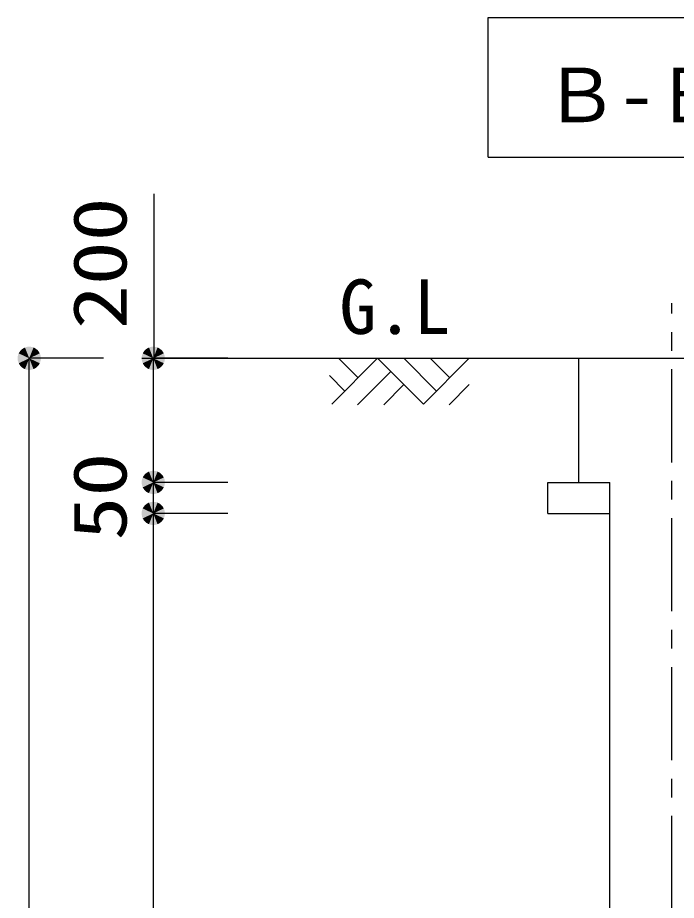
# Model space of a CAD drawing. Units: millimetres, scale not verified. Extents: x -23334 to 8910, y -6308 to 6308.
# Drawn here: x -461 to 601, y -2309 to -886 of the extents above; entities that cross this region are included whole.
import ezdxf
from ezdxf.enums import TextEntityAlignment as Align

# ---------------------------------------------------------------- set-up
doc = ezdxf.new("R2010")
doc.units = ezdxf.units.MM
doc.header["$LTSCALE"] = 30
doc.linetypes.add('CHAIN1', pattern=[8, 5, -1, 1, -1])
for name, color, linetype, lineweight in [('0-1_空気管', 3, 'Continuous', 25), ('0-2_機器', 2, 'Continuous', 25), ('0-E_製作', 5, 'Continuous', 25), ('0-F_08', 2, 'Continuous', 25), ('1-7_00クル-フ-6寸法', 132, 'Continuous', 25)]:
    doc.layers.add(name, color=color, linetype=linetype, lineweight=lineweight)
doc.styles.add('ＭＳ ゴシック', font='')
doc.styles.get('ＭＳ ゴシック').set_extended_font_data('MS Gothic')

msp = doc.modelspace()

# ---------------------------------------------------------------- linework, layer by layer
at = {"layer": '0-1_空気管'}
for p, q in [((119.75, -1435.33), (45.87, -1509.21)), ((88.29, -1466.79), (56.84, -1435.33)), ((193.64, -1509.21), (119.75, -1435.33)), ((214.85, -1488), (162.18, -1435.33)), ((267.52, -1435.33), (193.64, -1509.21)), ((236.06, -1466.79), (204.6, -1435.33)), ((67.08, -1488), (42.07, -1462.98)), ((140.96, -1456.54), (87.18, -1510.33)), ((162.18, -1477.75), (129.6, -1510.33)), ((267.52, -1477.75), (234.95, -1510.33))]:
    msp.add_line(p, q, dxfattribs=at)
at = {"layer": '0-2_機器'}
for p, q in [((444.12, -1635.29), (444.12, -1435.29)), ((394.12, -1685.29), (394.12, -1635.29)), ((394.12, -1635.29), (494.12, -1635.29)), ((394.12, -1685.29), (494.12, -1685.29))]:
    msp.add_line(p, q, dxfattribs=at)
at = {"layer": '0-E_製作', "color": 3}
for p, q in [((297.78, -886.23), (2217.78, -886.23)), ((297.78, -1111.23), (297.78, -886.23)), ((297.78, -1111.23), (2217.78, -1111.23))]:
    msp.add_line(p, q, dxfattribs=at)
at = {"layer": '0-E_製作', "color": 2}
msp.add_line((-260.66, -1435.29), (801.97, -1435.29), dxfattribs=at)
at = {"layer": '0-F_08', "linetype": 'CHAIN1'}
msp.add_line((594.12, -3763), (594.12, -1346.24), dxfattribs=at)
at = {"layer": '0-F_08'}
msp.add_line((494.12, -3315.29), (494.12, -1635.29), dxfattribs=at)
at = {"layer": '1-7_00クル-フ-6寸法', "color": 4}
for p, q in [((-240.59, -1436.79), (-240.59, -1170.37)), ((-322.09, -1435.29), (-442.09, -1435.29)), ((-442.09, -3665.29), (-442.09, -1435.29)), ((-122.09, -1435.29), (-242.09, -1435.29)), ((-242.09, -1435.29), (-242.09, -1635.29)), ((-122.09, -1635.29), (-242.09, -1635.29)), ((-122.09, -1635.29), (-242.09, -1635.29)), ((-242.09, -1635.29), (-242.09, -1685.29)), ((-122.09, -1685.29), (-242.09, -1685.29)), ((-122.09, -1685.29), (-242.09, -1685.29)), ((-242.09, -1685.29), (-242.09, -3315.29))]:
    msp.add_line(p, q, dxfattribs=at)
at = {"layer": '1-7_00クル-フ-6寸法'}
for points in [[(-442.09, -1435.29), (-456.53, -1423.34), (-454.92, -1421.63)], [(-442.09, -1435.29), (-454.92, -1421.63), (-453.11, -1420.12)], [(-442.09, -1435.29), (-453.11, -1420.12), (-451.12, -1418.86)], [(-442.09, -1435.29), (-451.12, -1418.86), (-448.99, -1417.86)], [(-442.09, -1435.29), (-448.99, -1417.86), (-446.75, -1417.13)], [(-442.09, -1435.29), (-446.75, -1417.13), (-444.44, -1416.69)], [(-442.09, -1435.29), (-444.44, -1416.69), (-442.09, -1416.54)], [(-442.09, -1435.29), (-442.09, -1416.54), (-439.74, -1416.69)], [(-442.09, -1435.29), (-439.74, -1416.69), (-437.42, -1417.13)], [(-442.09, -1435.29), (-437.42, -1417.13), (-435.18, -1417.86)], [(-442.09, -1435.29), (-435.18, -1417.86), (-433.05, -1418.86)], [(-442.09, -1435.29), (-433.05, -1418.86), (-431.06, -1420.12)], [(-442.09, -1435.29), (-431.06, -1420.12), (-429.25, -1421.63)], [(-442.09, -1435.29), (-429.25, -1421.63), (-427.64, -1423.34)], [(-242.09, -1435.29), (-256.53, -1423.34), (-254.92, -1421.63)], [(-242.09, -1435.29), (-254.92, -1421.63), (-253.11, -1420.12)], [(-242.09, -1435.29), (-253.11, -1420.12), (-251.12, -1418.86)], [(-242.09, -1435.29), (-251.12, -1418.86), (-248.99, -1417.86)], [(-242.09, -1435.29), (-248.99, -1417.86), (-246.75, -1417.13)], [(-242.09, -1435.29), (-246.75, -1417.13), (-244.44, -1416.69)], [(-242.09, -1435.29), (-244.44, -1416.69), (-242.09, -1416.54)], [(-242.09, -1435.29), (-242.09, -1416.54), (-239.74, -1416.69)], [(-242.09, -1435.29), (-239.74, -1416.69), (-237.42, -1417.13)], [(-242.09, -1435.29), (-237.42, -1417.13), (-235.18, -1417.86)], [(-242.09, -1435.29), (-235.18, -1417.86), (-233.05, -1418.86)], [(-242.09, -1435.29), (-233.05, -1418.86), (-231.06, -1420.12)], [(-242.09, -1435.29), (-231.06, -1420.12), (-229.25, -1421.63)], [(-242.09, -1435.29), (-229.25, -1421.63), (-227.64, -1423.34)], [(-442.09, -1435.29), (-460.8, -1434.12), (-460.5, -1431.78)], [(-442.09, -1435.29), (-460.8, -1436.47), (-460.8, -1434.12)], [(-442.09, -1435.29), (-460.5, -1438.81), (-460.8, -1436.47)], [(-442.09, -1435.29), (-460.5, -1431.78), (-459.92, -1429.5)], [(-442.09, -1435.29), (-459.92, -1441.09), (-460.5, -1438.81)], [(-442.09, -1435.29), (-459.92, -1429.5), (-459.05, -1427.31)], [(-442.09, -1435.29), (-459.05, -1443.28), (-459.92, -1441.09)], [(-442.09, -1435.29), (-459.05, -1427.31), (-457.92, -1425.25)], [(-442.09, -1435.29), (-457.92, -1445.34), (-459.05, -1443.28)], [(-442.09, -1435.29), (-457.92, -1425.25), (-456.53, -1423.34)], [(-442.09, -1435.29), (-456.53, -1447.25), (-457.92, -1445.34)], [(-442.09, -1435.29), (-454.92, -1448.96), (-456.53, -1447.25)], [(-442.09, -1435.29), (-453.11, -1450.46), (-454.92, -1448.96)], [(-442.09, -1435.29), (-451.12, -1451.72), (-453.11, -1450.46)], [(-442.09, -1435.29), (-448.99, -1452.73), (-451.12, -1451.72)], [(-442.09, -1435.29), (-446.75, -1453.45), (-448.99, -1452.73)], [(-442.09, -1435.29), (-444.44, -1453.9), (-446.75, -1453.45)], [(-442.09, -1435.29), (-442.09, -1454.04), (-444.44, -1453.9)], [(-442.09, -1435.29), (-427.64, -1423.34), (-426.25, -1425.25)], [(-442.09, -1435.29), (-426.25, -1425.25), (-425.12, -1427.31)], [(-442.09, -1435.29), (-425.12, -1427.31), (-424.25, -1429.5)], [(-442.09, -1435.29), (-424.25, -1429.5), (-423.67, -1431.78)], [(-442.09, -1435.29), (-423.67, -1431.78), (-423.37, -1434.12)], [(-442.09, -1435.29), (-423.37, -1434.12), (-423.37, -1436.47)], [(-442.09, -1435.29), (-439.74, -1453.9), (-442.09, -1454.04)], [(-442.09, -1435.29), (-437.42, -1453.45), (-439.74, -1453.9)], [(-442.09, -1435.29), (-435.18, -1452.73), (-437.42, -1453.45)], [(-442.09, -1435.29), (-433.05, -1451.72), (-435.18, -1452.73)], [(-442.09, -1435.29), (-431.06, -1450.46), (-433.05, -1451.72)], [(-442.09, -1435.29), (-429.25, -1448.96), (-431.06, -1450.46)], [(-442.09, -1435.29), (-427.64, -1447.25), (-429.25, -1448.96)], [(-442.09, -1435.29), (-426.25, -1445.34), (-427.64, -1447.25)], [(-442.09, -1435.29), (-425.12, -1443.28), (-426.25, -1445.34)], [(-442.09, -1435.29), (-424.25, -1441.09), (-425.12, -1443.28)], [(-442.09, -1435.29), (-423.67, -1438.81), (-424.25, -1441.09)], [(-442.09, -1435.29), (-423.37, -1436.47), (-423.67, -1438.81)], [(-242.09, -1435.29), (-260.8, -1434.12), (-260.5, -1431.78)], [(-242.09, -1435.29), (-260.8, -1436.47), (-260.8, -1434.12)], [(-242.09, -1435.29), (-260.5, -1438.81), (-260.8, -1436.47)], [(-242.09, -1435.29), (-260.5, -1431.78), (-259.92, -1429.5)], [(-242.09, -1435.29), (-259.92, -1441.09), (-260.5, -1438.81)], [(-242.09, -1435.29), (-259.92, -1429.5), (-259.05, -1427.31)], [(-242.09, -1435.29), (-259.05, -1443.28), (-259.92, -1441.09)], [(-242.09, -1435.29), (-259.05, -1427.31), (-257.92, -1425.25)], [(-242.09, -1435.29), (-257.92, -1445.34), (-259.05, -1443.28)], [(-242.09, -1435.29), (-257.92, -1425.25), (-256.53, -1423.34)], [(-242.09, -1435.29), (-256.53, -1447.25), (-257.92, -1445.34)], [(-242.09, -1435.29), (-254.92, -1448.96), (-256.53, -1447.25)], [(-242.09, -1435.29), (-253.11, -1450.46), (-254.92, -1448.96)], [(-242.09, -1435.29), (-251.12, -1451.72), (-253.11, -1450.46)], [(-242.09, -1435.29), (-248.99, -1452.73), (-251.12, -1451.72)], [(-242.09, -1435.29), (-246.75, -1453.45), (-248.99, -1452.73)], [(-242.09, -1435.29), (-244.44, -1453.9), (-246.75, -1453.45)], [(-242.09, -1435.29), (-242.09, -1454.04), (-244.44, -1453.9)], [(-242.09, -1435.29), (-227.64, -1423.34), (-226.25, -1425.25)], [(-242.09, -1435.29), (-226.25, -1425.25), (-225.12, -1427.31)], [(-242.09, -1435.29), (-225.12, -1427.31), (-224.25, -1429.5)], [(-242.09, -1435.29), (-224.25, -1429.5), (-223.67, -1431.78)], [(-242.09, -1435.29), (-223.67, -1431.78), (-223.37, -1434.12)], [(-242.09, -1435.29), (-223.37, -1434.12), (-223.37, -1436.47)], [(-242.09, -1435.29), (-239.74, -1453.9), (-242.09, -1454.04)], [(-242.09, -1435.29), (-237.42, -1453.45), (-239.74, -1453.9)], [(-242.09, -1435.29), (-235.18, -1452.73), (-237.42, -1453.45)], [(-242.09, -1435.29), (-233.05, -1451.72), (-235.18, -1452.73)], [(-242.09, -1435.29), (-231.06, -1450.46), (-233.05, -1451.72)], [(-242.09, -1435.29), (-229.25, -1448.96), (-231.06, -1450.46)], [(-242.09, -1435.29), (-227.64, -1447.25), (-229.25, -1448.96)], [(-242.09, -1435.29), (-226.25, -1445.34), (-227.64, -1447.25)], [(-242.09, -1435.29), (-225.12, -1443.28), (-226.25, -1445.34)], [(-242.09, -1435.29), (-224.25, -1441.09), (-225.12, -1443.28)], [(-242.09, -1435.29), (-223.67, -1438.81), (-224.25, -1441.09)], [(-242.09, -1435.29), (-223.37, -1436.47), (-223.67, -1438.81)], [(-242.09, -1635.29), (-256.53, -1623.34), (-254.92, -1621.63)], [(-242.09, -1635.29), (-256.53, -1623.34), (-254.92, -1621.63)], [(-242.09, -1635.29), (-254.92, -1621.63), (-253.11, -1620.12)], [(-242.09, -1635.29), (-254.92, -1621.63), (-253.11, -1620.12)], [(-242.09, -1635.29), (-253.11, -1620.12), (-251.12, -1618.86)], [(-242.09, -1635.29), (-253.11, -1620.12), (-251.12, -1618.86)], [(-242.09, -1635.29), (-251.12, -1618.86), (-248.99, -1617.86)], [(-242.09, -1635.29), (-251.12, -1618.86), (-248.99, -1617.86)], [(-242.09, -1635.29), (-248.99, -1617.86), (-246.75, -1617.13)], [(-242.09, -1635.29), (-248.99, -1617.86), (-246.75, -1617.13)], [(-242.09, -1635.29), (-246.75, -1617.13), (-244.44, -1616.69)], [(-242.09, -1635.29), (-246.75, -1617.13), (-244.44, -1616.69)], [(-242.09, -1635.29), (-244.44, -1616.69), (-242.09, -1616.54)], [(-242.09, -1635.29), (-244.44, -1616.69), (-242.09, -1616.54)], [(-242.09, -1635.29), (-242.09, -1616.54), (-239.74, -1616.69)], [(-242.09, -1635.29), (-242.09, -1616.54), (-239.74, -1616.69)], [(-242.09, -1635.29), (-239.74, -1616.69), (-237.42, -1617.13)], [(-242.09, -1635.29), (-239.74, -1616.69), (-237.42, -1617.13)], [(-242.09, -1635.29), (-237.42, -1617.13), (-235.18, -1617.86)], [(-242.09, -1635.29), (-237.42, -1617.13), (-235.18, -1617.86)], [(-242.09, -1635.29), (-235.18, -1617.86), (-233.05, -1618.86)], [(-242.09, -1635.29), (-235.18, -1617.86), (-233.05, -1618.86)], [(-242.09, -1635.29), (-233.05, -1618.86), (-231.06, -1620.12)], [(-242.09, -1635.29), (-233.05, -1618.86), (-231.06, -1620.12)], [(-242.09, -1635.29), (-231.06, -1620.12), (-229.25, -1621.63)], [(-242.09, -1635.29), (-231.06, -1620.12), (-229.25, -1621.63)], [(-242.09, -1635.29), (-229.25, -1621.63), (-227.64, -1623.34)], [(-242.09, -1635.29), (-229.25, -1621.63), (-227.64, -1623.34)], [(-242.09, -1635.29), (-260.8, -1634.12), (-260.5, -1631.78)], [(-242.09, -1635.29), (-260.8, -1634.12), (-260.5, -1631.78)], [(-242.09, -1635.29), (-260.8, -1636.47), (-260.8, -1634.12)], [(-242.09, -1635.29), (-260.8, -1636.47), (-260.8, -1634.12)], [(-242.09, -1635.29), (-260.5, -1638.81), (-260.8, -1636.47)], [(-242.09, -1635.29), (-260.5, -1638.81), (-260.8, -1636.47)], [(-242.09, -1635.29), (-260.5, -1631.78), (-259.92, -1629.5)], [(-242.09, -1635.29), (-260.5, -1631.78), (-259.92, -1629.5)], [(-242.09, -1635.29), (-259.92, -1641.09), (-260.5, -1638.81)], [(-242.09, -1635.29), (-259.92, -1641.09), (-260.5, -1638.81)], [(-242.09, -1635.29), (-259.92, -1629.5), (-259.05, -1627.31)], [(-242.09, -1635.29), (-259.92, -1629.5), (-259.05, -1627.31)], [(-242.09, -1635.29), (-259.05, -1643.28), (-259.92, -1641.09)], [(-242.09, -1635.29), (-259.05, -1643.28), (-259.92, -1641.09)], [(-242.09, -1635.29), (-259.05, -1627.31), (-257.92, -1625.25)], [(-242.09, -1635.29), (-259.05, -1627.31), (-257.92, -1625.25)], [(-242.09, -1635.29), (-257.92, -1645.34), (-259.05, -1643.28)], [(-242.09, -1635.29), (-257.92, -1645.34), (-259.05, -1643.28)], [(-242.09, -1635.29), (-257.92, -1625.25), (-256.53, -1623.34)], [(-242.09, -1635.29), (-257.92, -1625.25), (-256.53, -1623.34)], [(-242.09, -1635.29), (-256.53, -1647.25), (-257.92, -1645.34)], [(-242.09, -1635.29), (-256.53, -1647.25), (-257.92, -1645.34)], [(-242.09, -1635.29), (-254.92, -1648.96), (-256.53, -1647.25)], [(-242.09, -1635.29), (-254.92, -1648.96), (-256.53, -1647.25)], [(-242.09, -1635.29), (-253.11, -1650.46), (-254.92, -1648.96)], [(-242.09, -1635.29), (-253.11, -1650.46), (-254.92, -1648.96)], [(-242.09, -1635.29), (-251.12, -1651.72), (-253.11, -1650.46)], [(-242.09, -1635.29), (-251.12, -1651.72), (-253.11, -1650.46)], [(-242.09, -1635.29), (-248.99, -1652.73), (-251.12, -1651.72)], [(-242.09, -1635.29), (-248.99, -1652.73), (-251.12, -1651.72)], [(-242.09, -1635.29), (-246.75, -1653.45), (-248.99, -1652.73)], [(-242.09, -1635.29), (-246.75, -1653.45), (-248.99, -1652.73)], [(-242.09, -1635.29), (-244.44, -1653.9), (-246.75, -1653.45)], [(-242.09, -1635.29), (-244.44, -1653.9), (-246.75, -1653.45)], [(-242.09, -1635.29), (-242.09, -1654.04), (-244.44, -1653.9)], [(-242.09, -1635.29), (-242.09, -1654.04), (-244.44, -1653.9)], [(-242.09, -1635.29), (-227.64, -1623.34), (-226.25, -1625.25)], [(-242.09, -1635.29), (-227.64, -1623.34), (-226.25, -1625.25)], [(-242.09, -1635.29), (-226.25, -1625.25), (-225.12, -1627.31)], [(-242.09, -1635.29), (-226.25, -1625.25), (-225.12, -1627.31)], [(-242.09, -1635.29), (-225.12, -1627.31), (-224.25, -1629.5)], [(-242.09, -1635.29), (-225.12, -1627.31), (-224.25, -1629.5)], [(-242.09, -1635.29), (-224.25, -1629.5), (-223.67, -1631.78)], [(-242.09, -1635.29), (-224.25, -1629.5), (-223.67, -1631.78)], [(-242.09, -1635.29), (-223.67, -1631.78), (-223.37, -1634.12)], [(-242.09, -1635.29), (-223.67, -1631.78), (-223.37, -1634.12)], [(-242.09, -1635.29), (-223.37, -1634.12), (-223.37, -1636.47)], [(-242.09, -1635.29), (-223.37, -1634.12), (-223.37, -1636.47)], [(-242.09, -1635.29), (-239.74, -1653.9), (-242.09, -1654.04)], [(-242.09, -1635.29), (-237.42, -1653.45), (-239.74, -1653.9)], [(-242.09, -1635.29), (-235.18, -1652.73), (-237.42, -1653.45)], [(-242.09, -1635.29), (-233.05, -1651.72), (-235.18, -1652.73)], [(-242.09, -1635.29), (-231.06, -1650.46), (-233.05, -1651.72)], [(-242.09, -1635.29), (-229.25, -1648.96), (-231.06, -1650.46)], [(-242.09, -1635.29), (-227.64, -1647.25), (-229.25, -1648.96)], [(-242.09, -1635.29), (-226.25, -1645.34), (-227.64, -1647.25)], [(-242.09, -1635.29), (-225.12, -1643.28), (-226.25, -1645.34)], [(-242.09, -1635.29), (-224.25, -1641.09), (-225.12, -1643.28)], [(-242.09, -1635.29), (-223.67, -1638.81), (-224.25, -1641.09)], [(-242.09, -1635.29), (-223.37, -1636.47), (-223.67, -1638.81)], [(-242.09, -1635.29), (-239.74, -1653.9), (-242.09, -1654.04)], [(-242.09, -1635.29), (-237.42, -1653.45), (-239.74, -1653.9)], [(-242.09, -1635.29), (-235.18, -1652.73), (-237.42, -1653.45)], [(-242.09, -1635.29), (-233.05, -1651.72), (-235.18, -1652.73)], [(-242.09, -1635.29), (-231.06, -1650.46), (-233.05, -1651.72)], [(-242.09, -1635.29), (-229.25, -1648.96), (-231.06, -1650.46)], [(-242.09, -1635.29), (-227.64, -1647.25), (-229.25, -1648.96)], [(-242.09, -1635.29), (-226.25, -1645.34), (-227.64, -1647.25)], [(-242.09, -1635.29), (-225.12, -1643.28), (-226.25, -1645.34)], [(-242.09, -1635.29), (-224.25, -1641.09), (-225.12, -1643.28)], [(-242.09, -1635.29), (-223.67, -1638.81), (-224.25, -1641.09)], [(-242.09, -1635.29), (-223.37, -1636.47), (-223.67, -1638.81)], [(-242.09, -1685.29), (-259.92, -1679.5), (-259.05, -1677.31)], [(-242.09, -1685.29), (-259.92, -1679.5), (-259.05, -1677.31)], [(-242.09, -1685.29), (-259.05, -1677.31), (-257.92, -1675.25)], [(-242.09, -1685.29), (-259.05, -1677.31), (-257.92, -1675.25)], [(-242.09, -1685.29), (-257.92, -1675.25), (-256.53, -1673.34)], [(-242.09, -1685.29), (-257.92, -1675.25), (-256.53, -1673.34)], [(-242.09, -1685.29), (-256.53, -1673.34), (-254.92, -1671.63)], [(-242.09, -1685.29), (-256.53, -1673.34), (-254.92, -1671.63)], [(-242.09, -1685.29), (-254.92, -1671.63), (-253.11, -1670.12)], [(-242.09, -1685.29), (-254.92, -1671.63), (-253.11, -1670.12)], [(-242.09, -1685.29), (-253.11, -1670.12), (-251.12, -1668.86)], [(-242.09, -1685.29), (-253.11, -1670.12), (-251.12, -1668.86)], [(-242.09, -1685.29), (-251.12, -1668.86), (-248.99, -1667.86)], [(-242.09, -1685.29), (-251.12, -1668.86), (-248.99, -1667.86)], [(-242.09, -1685.29), (-248.99, -1667.86), (-246.75, -1667.13)], [(-242.09, -1685.29), (-248.99, -1667.86), (-246.75, -1667.13)], [(-242.09, -1685.29), (-246.75, -1667.13), (-244.44, -1666.69)], [(-242.09, -1685.29), (-246.75, -1667.13), (-244.44, -1666.69)], [(-242.09, -1685.29), (-244.44, -1666.69), (-242.09, -1666.54)], [(-242.09, -1685.29), (-244.44, -1666.69), (-242.09, -1666.54)], [(-242.09, -1685.29), (-242.09, -1666.54), (-239.74, -1666.69)], [(-242.09, -1685.29), (-242.09, -1666.54), (-239.74, -1666.69)], [(-242.09, -1685.29), (-239.74, -1666.69), (-237.42, -1667.13)], [(-242.09, -1685.29), (-239.74, -1666.69), (-237.42, -1667.13)], [(-242.09, -1685.29), (-237.42, -1667.13), (-235.18, -1667.86)], [(-242.09, -1685.29), (-237.42, -1667.13), (-235.18, -1667.86)], [(-242.09, -1685.29), (-235.18, -1667.86), (-233.05, -1668.86)], [(-242.09, -1685.29), (-235.18, -1667.86), (-233.05, -1668.86)], [(-242.09, -1685.29), (-233.05, -1668.86), (-231.06, -1670.12)], [(-242.09, -1685.29), (-233.05, -1668.86), (-231.06, -1670.12)], [(-242.09, -1685.29), (-231.06, -1670.12), (-229.25, -1671.63)], [(-242.09, -1685.29), (-231.06, -1670.12), (-229.25, -1671.63)], [(-242.09, -1685.29), (-229.25, -1671.63), (-227.64, -1673.34)], [(-242.09, -1685.29), (-229.25, -1671.63), (-227.64, -1673.34)], [(-242.09, -1685.29), (-227.64, -1673.34), (-226.25, -1675.25)], [(-242.09, -1685.29), (-227.64, -1673.34), (-226.25, -1675.25)], [(-242.09, -1685.29), (-226.25, -1675.25), (-225.12, -1677.31)], [(-242.09, -1685.29), (-226.25, -1675.25), (-225.12, -1677.31)], [(-242.09, -1685.29), (-225.12, -1677.31), (-224.25, -1679.5)], [(-242.09, -1685.29), (-225.12, -1677.31), (-224.25, -1679.5)], [(-242.09, -1685.29), (-260.8, -1684.12), (-260.5, -1681.78)], [(-242.09, -1685.29), (-260.8, -1684.12), (-260.5, -1681.78)], [(-242.09, -1685.29), (-260.8, -1686.47), (-260.8, -1684.12)], [(-242.09, -1685.29), (-260.8, -1686.47), (-260.8, -1684.12)], [(-242.09, -1685.29), (-260.5, -1688.81), (-260.8, -1686.47)], [(-242.09, -1685.29), (-260.5, -1688.81), (-260.8, -1686.47)], [(-242.09, -1685.29), (-260.5, -1681.78), (-259.92, -1679.5)], [(-242.09, -1685.29), (-260.5, -1681.78), (-259.92, -1679.5)], [(-242.09, -1685.29), (-259.92, -1691.09), (-260.5, -1688.81)], [(-242.09, -1685.29), (-259.92, -1691.09), (-260.5, -1688.81)], [(-242.09, -1685.29), (-259.05, -1693.28), (-259.92, -1691.09)], [(-242.09, -1685.29), (-259.05, -1693.28), (-259.92, -1691.09)], [(-242.09, -1685.29), (-257.92, -1695.34), (-259.05, -1693.28)], [(-242.09, -1685.29), (-257.92, -1695.34), (-259.05, -1693.28)], [(-242.09, -1685.29), (-256.53, -1697.24), (-257.92, -1695.34)], [(-242.09, -1685.29), (-256.53, -1697.24), (-257.92, -1695.34)], [(-242.09, -1685.29), (-254.92, -1698.96), (-256.53, -1697.24)], [(-242.09, -1685.29), (-254.92, -1698.96), (-256.53, -1697.24)], [(-242.09, -1685.29), (-253.11, -1700.46), (-254.92, -1698.96)], [(-242.09, -1685.29), (-253.11, -1700.46), (-254.92, -1698.96)], [(-242.09, -1685.29), (-251.12, -1701.72), (-253.11, -1700.46)], [(-242.09, -1685.29), (-251.12, -1701.72), (-253.11, -1700.46)], [(-242.09, -1685.29), (-248.99, -1702.73), (-251.12, -1701.72)], [(-242.09, -1685.29), (-248.99, -1702.73), (-251.12, -1701.72)], [(-242.09, -1685.29), (-246.75, -1703.45), (-248.99, -1702.73)], [(-242.09, -1685.29), (-246.75, -1703.45), (-248.99, -1702.73)], [(-242.09, -1685.29), (-244.44, -1703.9), (-246.75, -1703.45)], [(-242.09, -1685.29), (-244.44, -1703.9), (-246.75, -1703.45)], [(-242.09, -1685.29), (-242.09, -1704.04), (-244.44, -1703.9)], [(-242.09, -1685.29), (-242.09, -1704.04), (-244.44, -1703.9)], [(-242.09, -1685.29), (-224.25, -1679.5), (-223.67, -1681.78)], [(-242.09, -1685.29), (-224.25, -1679.5), (-223.67, -1681.78)], [(-242.09, -1685.29), (-223.67, -1681.78), (-223.37, -1684.12)], [(-242.09, -1685.29), (-223.67, -1681.78), (-223.37, -1684.12)], [(-242.09, -1685.29), (-223.37, -1684.12), (-223.37, -1686.47)], [(-242.09, -1685.29), (-223.37, -1684.12), (-223.37, -1686.47)], [(-242.09, -1685.29), (-239.74, -1703.9), (-242.09, -1704.04)], [(-242.09, -1685.29), (-237.42, -1703.45), (-239.74, -1703.9)], [(-242.09, -1685.29), (-235.18, -1702.73), (-237.42, -1703.45)], [(-242.09, -1685.29), (-233.05, -1701.72), (-235.18, -1702.73)], [(-242.09, -1685.29), (-231.06, -1700.46), (-233.05, -1701.72)], [(-242.09, -1685.29), (-229.25, -1698.96), (-231.06, -1700.46)], [(-242.09, -1685.29), (-227.64, -1697.24), (-229.25, -1698.96)], [(-242.09, -1685.29), (-226.25, -1695.34), (-227.64, -1697.24)], [(-242.09, -1685.29), (-225.12, -1693.28), (-226.25, -1695.34)], [(-242.09, -1685.29), (-224.25, -1691.09), (-225.12, -1693.28)], [(-242.09, -1685.29), (-223.67, -1688.81), (-224.25, -1691.09)], [(-242.09, -1685.29), (-223.37, -1686.47), (-223.67, -1688.81)], [(-242.09, -1685.29), (-239.74, -1703.9), (-242.09, -1704.04)], [(-242.09, -1685.29), (-237.42, -1703.45), (-239.74, -1703.9)], [(-242.09, -1685.29), (-235.18, -1702.73), (-237.42, -1703.45)], [(-242.09, -1685.29), (-233.05, -1701.72), (-235.18, -1702.73)], [(-242.09, -1685.29), (-231.06, -1700.46), (-233.05, -1701.72)], [(-242.09, -1685.29), (-229.25, -1698.96), (-231.06, -1700.46)], [(-242.09, -1685.29), (-227.64, -1697.24), (-229.25, -1698.96)], [(-242.09, -1685.29), (-226.25, -1695.34), (-227.64, -1697.24)], [(-242.09, -1685.29), (-225.12, -1693.28), (-226.25, -1695.34)], [(-242.09, -1685.29), (-224.25, -1691.09), (-225.12, -1693.28)], [(-242.09, -1685.29), (-223.67, -1688.81), (-224.25, -1691.09)], [(-242.09, -1685.29), (-223.37, -1686.47), (-223.67, -1688.81)]]:
    msp.add_solid(points, dxfattribs=at)

# ---------------------------------------------------------------- texts
at = {"layer": '0-1_空気管', "color": 4, "style": 'ＭＳ ゴシック'}
msp.add_text('G.L', height=87.98, dxfattribs=at).set_placement((57.93, -1422.44), align=Align.BOTTOM_LEFT)
at = {"layer": '0-E_製作', "color": 4, "style": 'ＭＳ ゴシック'}
msp.add_text('Ｂ-Ｂ断面配筋図', height=87.98, dxfattribs=at).set_placement((387.78, -1081.23), align=Align.BOTTOM_LEFT)
at = {"layer": '1-7_00クル-フ-6寸法', "color": 3, "style": 'ＭＳ ゴシック', "width": 1.2}
for s, p in [('200', (-259.18, -1388.21)), ('50', (-259.18, -1728.86))]:
    msp.add_text(s, height=86.66, rotation=90, dxfattribs=at).set_placement(p, align=Align.BOTTOM_LEFT)

doc.saveas('drawing.dxf')
